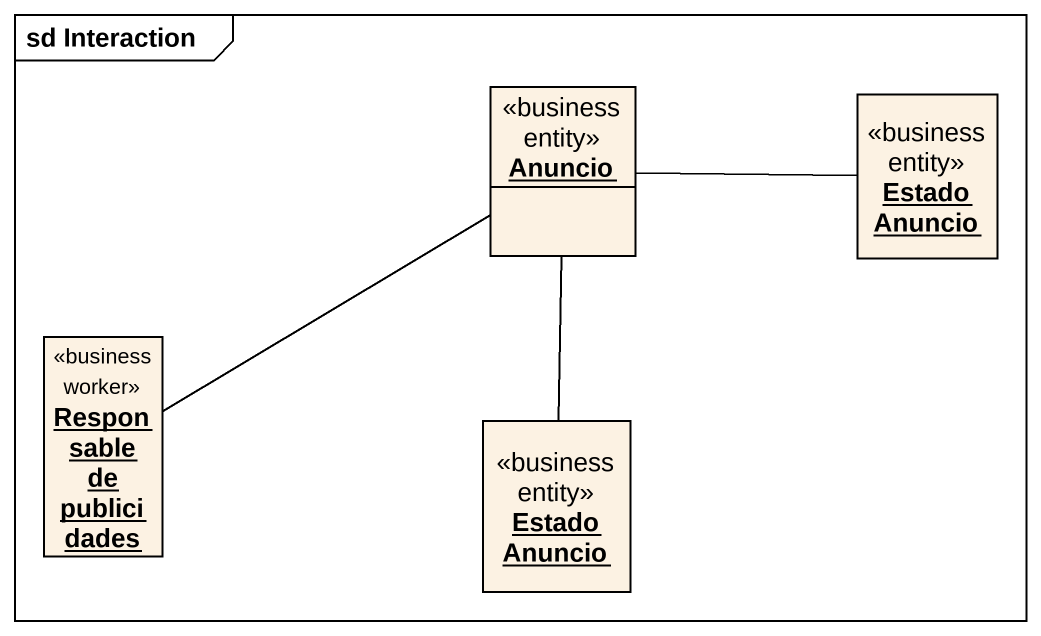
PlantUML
@startuml
mainframe sd Interaction
hide circle
hide empty members
object Anuncio <<business entity>>
object EstadoAnuncio <<business entity>>
object "Responsable de publicidades" as Responsable_de_publicidades <<business worker>>
object "EstadoAnuncio" as EstadoAnuncio_2 <<business entity>>
Anuncio -right- EstadoAnuncio
Anuncio -- EstadoAnuncio_2
Responsable_de_publicidades -right- Anuncio
@enduml
